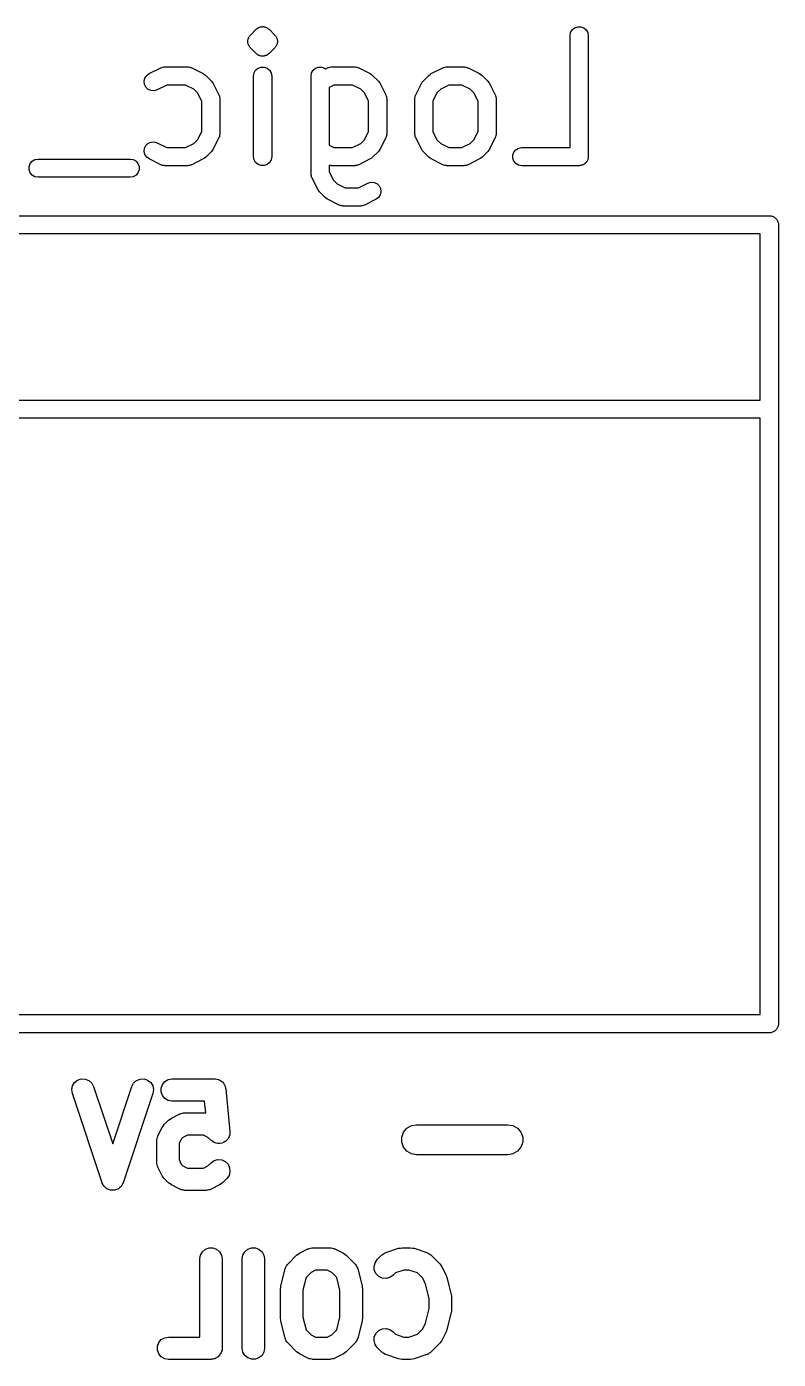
# Model space of a CAD drawing. Extents: x 43 to 190, y -73 to -53.
# Drawn here: x 166.58 to 172.79, y -64.5 to -53.48 of the extents above; entities that cross this region are included whole.
import ezdxf

# ---------------------------------------------------------------- set-up
doc = ezdxf.new("R2010")
doc.units = 0
doc.header["$MEASUREMENT"] = 0
doc.layers.add('BLACK', color=7, linetype='CONTINUOUS')

msp = doc.modelspace()

# ---------------------------------------------------------------- linework, layer by layer
at = {"layer": 'BLACK', "linetype": 'CONTINUOUS'}
for p, q in [((168.428, -53.549), (168.476, -53.5013)), ((168.476, -53.5013), (168.481, -53.4976)), ((168.481, -53.4976), (168.486, -53.4929)), ((168.486, -53.4929), (168.489, -53.4915)), ((168.489, -53.4915), (168.491, -53.4894)), ((168.491, -53.4894), (168.494, -53.4883)), ((168.494, -53.4883), (168.497, -53.4864)), ((168.497, -53.4864), (168.503, -53.4847)), ((168.503, -53.4847), (168.509, -53.4819)), ((168.509, -53.4819), (168.513, -53.4816)), ((168.513, -53.4816), (168.516, -53.4805)), ((168.516, -53.4805), (168.519, -53.4805)), ((168.519, -53.4805), (168.522, -53.4797)), ((168.522, -53.4797), (168.529, -53.4802)), ((168.529, -53.4802), (168.535, -53.4797)), ((168.535, -53.4797), (168.538, -53.4805)), ((168.538, -53.4805), (168.542, -53.4805)), ((168.542, -53.4805), (168.545, -53.4816)), ((168.545, -53.4816), (168.548, -53.4819)), ((168.548, -53.4819), (168.554, -53.4847)), ((168.554, -53.4847), (168.56, -53.4864)), ((168.56, -53.4864), (168.563, -53.4883)), ((168.563, -53.4883), (168.566, -53.4894)), ((168.566, -53.4894), (168.569, -53.4915)), ((168.569, -53.4915), (168.572, -53.4929)), ((168.572, -53.4929), (168.576, -53.4976)), ((168.576, -53.4976), (168.582, -53.5013)), ((168.582, -53.5013), (168.629, -53.549)), ((171.073, -53.5544), (171.077, -53.5287)), ((171.077, -53.5287), (171.09, -53.5062)), ((171.09, -53.5062), (171.11, -53.4894)), ((171.11, -53.4894), (171.135, -53.4805)), ((171.135, -53.4805), (171.161, -53.4805)), ((171.161, -53.4805), (171.185, -53.4894)), ((171.185, -53.4894), (171.205, -53.5062)), ((171.205, -53.5062), (171.218, -53.5287)), ((171.218, -53.5287), (171.223, -53.5544)), ((168.406, -53.5955), (168.408, -53.5891)), ((168.407, -53.602), (168.406, -53.5955)), ((168.406, -53.6085), (168.407, -53.602)), ((168.408, -53.6149), (168.406, -53.6085)), ((168.408, -53.5891), (168.409, -53.5826)), ((168.409, -53.6214), (168.408, -53.6149)), ((168.409, -53.5826), (168.411, -53.5766)), ((168.411, -53.6274), (168.409, -53.6214)), ((168.411, -53.5766), (168.413, -53.5703)), ((168.413, -53.6337), (168.411, -53.6274)), ((168.413, -53.5703), (168.417, -53.5649)), ((168.417, -53.6391), (168.413, -53.6337)), ((168.417, -53.5649), (168.42, -53.559)), ((168.42, -53.645), (168.417, -53.6391)), ((168.42, -53.559), (168.424, -53.5543)), ((168.424, -53.6497), (168.42, -53.645)), ((168.424, -53.5543), (168.428, -53.549)), ((168.428, -53.655), (168.424, -53.6497)), ((168.476, -53.7027), (168.428, -53.655)), ((168.629, -53.655), (168.582, -53.7027)), ((168.629, -53.549), (168.633, -53.5543)), ((168.633, -53.6497), (168.629, -53.655)), ((168.633, -53.5543), (168.638, -53.559)), ((168.638, -53.645), (168.633, -53.6497)), ((168.638, -53.559), (168.641, -53.5649)), ((168.641, -53.6391), (168.638, -53.645)), ((168.641, -53.5649), (168.644, -53.5703)), ((168.644, -53.6337), (168.641, -53.6391)), ((168.644, -53.5703), (168.646, -53.5766)), ((168.646, -53.6274), (168.644, -53.6337)), ((168.646, -53.5766), (168.649, -53.5826)), ((168.649, -53.6214), (168.646, -53.6274)), ((168.649, -53.5826), (168.649, -53.5891)), ((168.649, -53.5891), (168.651, -53.5955)), ((168.651, -53.6085), (168.649, -53.6149)), ((168.649, -53.6149), (168.649, -53.6214)), ((168.651, -53.5955), (168.651, -53.602)), ((168.651, -53.602), (168.651, -53.6085)), ((171.073, -54.4794), (171.073, -53.5544)), ((171.223, -53.5544), (171.223, -54.5544)), ((168.481, -53.7064), (168.476, -53.7027)), ((168.486, -53.7111), (168.481, -53.7064)), ((168.489, -53.7125), (168.486, -53.7111)), ((168.491, -53.7146), (168.489, -53.7125)), ((168.494, -53.7157), (168.491, -53.7146)), ((168.497, -53.7176), (168.494, -53.7157)), ((168.503, -53.7193), (168.497, -53.7176)), ((168.509, -53.7221), (168.503, -53.7193)), ((168.513, -53.7224), (168.509, -53.7221)), ((168.516, -53.7235), (168.513, -53.7224)), ((168.519, -53.7235), (168.516, -53.7235)), ((168.522, -53.7243), (168.519, -53.7235)), ((168.529, -53.7238), (168.522, -53.7243)), ((168.535, -53.7243), (168.529, -53.7238)), ((168.538, -53.7235), (168.535, -53.7243)), ((168.542, -53.7235), (168.538, -53.7235)), ((168.545, -53.7223), (168.542, -53.7235)), ((168.548, -53.7221), (168.545, -53.7223)), ((168.554, -53.7193), (168.548, -53.7221)), ((168.56, -53.7176), (168.554, -53.7193)), ((168.563, -53.7157), (168.56, -53.7176)), ((168.566, -53.7146), (168.563, -53.7157)), ((168.569, -53.7125), (168.566, -53.7146)), ((168.572, -53.7111), (168.569, -53.7125)), ((168.576, -53.7064), (168.572, -53.7111)), ((168.582, -53.7027), (168.576, -53.7064)), ((167.57, -53.8838), (167.59, -53.8683)), ((167.59, -53.8683), (167.686, -53.8206)), ((167.686, -53.8206), (167.69, -53.8194)), ((167.69, -53.8194), (167.694, -53.8172)), ((167.694, -53.8172), (167.702, -53.8157)), ((167.702, -53.8157), (167.711, -53.8132)), ((167.711, -53.8132), (167.715, -53.8135)), ((167.715, -53.8135), (167.719, -53.8127)), ((167.719, -53.8127), (167.91, -53.8127)), ((167.91, -53.8127), (167.914, -53.8135)), ((167.914, -53.8135), (167.918, -53.8132)), ((167.918, -53.8132), (167.927, -53.8157)), ((167.927, -53.8157), (167.935, -53.8172)), ((167.935, -53.8172), (167.939, -53.8194)), ((167.939, -53.8194), (167.943, -53.8206)), ((167.943, -53.8206), (168.038, -53.8683)), ((168.038, -53.8683), (168.048, -53.8754)), ((168.048, -53.8754), (168.058, -53.8823)), ((168.454, -53.8877), (168.458, -53.8621)), ((168.458, -53.8621), (168.471, -53.8395)), ((168.471, -53.8395), (168.491, -53.8228)), ((168.491, -53.8228), (168.516, -53.8139)), ((168.516, -53.8139), (168.542, -53.8139)), ((168.542, -53.8139), (168.566, -53.8228)), ((168.566, -53.8228), (168.586, -53.8395)), ((168.586, -53.8395), (168.599, -53.8621)), ((168.599, -53.8621), (168.604, -53.8877)), ((168.93, -53.8877), (168.934, -53.8621)), ((168.934, -53.8621), (168.947, -53.8395)), ((168.947, -53.8395), (168.967, -53.8228)), ((168.967, -53.8228), (168.992, -53.8139)), ((168.992, -53.8139), (169.018, -53.8139)), ((169.018, -53.8139), (169.042, -53.8228)), ((169.042, -53.8228), (169.05, -53.829)), ((169.05, -53.829), (169.067, -53.8206)), ((169.067, -53.8206), (169.071, -53.8194)), ((169.071, -53.8194), (169.075, -53.8172)), ((169.075, -53.8172), (169.083, -53.8157)), ((169.083, -53.8157), (169.092, -53.8132)), ((169.092, -53.8132), (169.096, -53.8135)), ((169.096, -53.8135), (169.1, -53.8127)), ((169.1, -53.8127), (169.291, -53.8127)), ((169.291, -53.8127), (169.295, -53.8135)), ((169.295, -53.8135), (169.299, -53.8132)), ((169.299, -53.8132), (169.308, -53.8157)), ((169.308, -53.8157), (169.316, -53.8172)), ((169.316, -53.8172), (169.32, -53.8194)), ((169.32, -53.8194), (169.324, -53.8206)), ((169.324, -53.8206), (169.419, -53.8683)), ((169.419, -53.8683), (169.429, -53.8754)), ((169.429, -53.8754), (169.439, -53.8823)), ((169.904, -53.8823), (169.914, -53.8754)), ((169.914, -53.8754), (169.924, -53.8683)), ((169.924, -53.8683), (170.019, -53.8206)), ((170.019, -53.8206), (170.023, -53.8194)), ((170.023, -53.8194), (170.027, -53.8172)), ((170.027, -53.8172), (170.036, -53.8157)), ((170.036, -53.8157), (170.044, -53.8132)), ((170.044, -53.8132), (170.048, -53.8135)), ((170.048, -53.8135), (170.053, -53.8127)), ((170.053, -53.8127), (170.195, -53.8127)), ((170.195, -53.8127), (170.2, -53.8135)), ((170.2, -53.8135), (170.204, -53.8132)), ((170.204, -53.8132), (170.212, -53.8157)), ((170.212, -53.8157), (170.221, -53.8172)), ((170.221, -53.8172), (170.225, -53.8194)), ((170.225, -53.8194), (170.229, -53.8206)), ((170.229, -53.8206), (170.324, -53.8683)), ((170.324, -53.8683), (170.334, -53.8754)), ((170.334, -53.8754), (170.344, -53.8823)), ((167.549, -53.9308), (167.555, -53.9055)), ((167.552, -53.9567), (167.549, -53.9308)), ((167.564, -53.98), (167.552, -53.9567)), ((167.555, -53.9055), (167.57, -53.8838)), ((167.583, -53.9979), (167.564, -53.98)), ((167.737, -53.9627), (167.658, -54.0024)), ((167.892, -53.9627), (167.737, -53.9627)), ((167.961, -53.997), (167.892, -53.9627)), ((168.058, -53.8823), (168.106, -53.9299)), ((168.106, -53.9299), (168.112, -53.9398)), ((168.112, -53.9398), (168.12, -53.9494)), ((168.12, -53.9494), (168.167, -54.0446)), ((168.454, -54.5544), (168.454, -53.8877)), ((168.604, -53.8877), (168.604, -54.5544)), ((168.93, -54.6972), (168.93, -53.8877)), ((169.118, -53.9627), (169.08, -53.9817)), ((169.08, -53.9817), (169.08, -54.4604)), ((169.273, -53.9627), (169.118, -53.9627)), ((169.341, -53.997), (169.273, -53.9627)), ((169.439, -53.8823), (169.487, -53.9299)), ((169.487, -53.9299), (169.493, -53.9398)), ((169.493, -53.9398), (169.501, -53.9494)), ((169.501, -53.9494), (169.548, -54.0446)), ((169.795, -54.0446), (169.843, -53.9494)), ((169.843, -53.9494), (169.85, -53.9398)), ((169.85, -53.9398), (169.857, -53.9299)), ((169.857, -53.9299), (169.904, -53.8823)), ((170.07, -53.9627), (170.002, -53.997)), ((170.178, -53.9627), (170.07, -53.9627)), ((170.246, -53.997), (170.178, -53.9627)), ((170.344, -53.8823), (170.391, -53.9299)), ((170.391, -53.9299), (170.398, -53.9398)), ((170.398, -53.9398), (170.405, -53.9494)), ((170.405, -53.9494), (170.453, -54.0446)), ((167.607, -54.0083), (167.583, -53.9979)), ((167.633, -54.0098), (167.607, -54.0083)), ((167.658, -54.0024), (167.633, -54.0098)), ((167.991, -54.0274), (167.961, -53.997)), ((168.025, -54.0959), (167.991, -54.0274)), ((168.025, -54.3462), (168.025, -54.0959)), ((168.167, -54.0446), (168.169, -54.0488)), ((168.169, -54.0488), (168.171, -54.0525)), ((168.171, -54.0525), (168.172, -54.0612)), ((168.172, -54.0612), (168.175, -54.0696)), ((168.175, -54.0696), (168.174, -54.0739)), ((168.174, -54.0739), (168.175, -54.0782)), ((168.175, -54.0782), (168.175, -54.3639)), ((169.372, -54.0274), (169.341, -53.997)), ((169.406, -54.0959), (169.372, -54.0274)), ((169.406, -54.3462), (169.406, -54.0959)), ((169.548, -54.0446), (169.549, -54.0488)), ((169.549, -54.0488), (169.552, -54.0525)), ((169.552, -54.0525), (169.553, -54.0612)), ((169.553, -54.0612), (169.556, -54.0696)), ((169.556, -54.0696), (169.555, -54.0739)), ((169.555, -54.0739), (169.556, -54.0782)), ((169.556, -54.0782), (169.556, -54.3639)), ((169.787, -54.0782), (169.788, -54.0739)), ((169.787, -54.3639), (169.787, -54.0782)), ((169.788, -54.0696), (169.79, -54.0612)), ((169.788, -54.0739), (169.788, -54.0696)), ((169.79, -54.0612), (169.792, -54.0525)), ((169.792, -54.0525), (169.794, -54.0488)), ((169.794, -54.0488), (169.795, -54.0446)), ((169.971, -54.0274), (169.937, -54.0959)), ((169.937, -54.0959), (169.937, -54.3462)), ((170.002, -53.997), (169.971, -54.0274)), ((170.277, -54.0274), (170.246, -53.997)), ((170.311, -54.0959), (170.277, -54.0274)), ((170.311, -54.3462), (170.311, -54.0959)), ((170.453, -54.0446), (170.454, -54.0488)), ((170.454, -54.0488), (170.456, -54.0525)), ((170.456, -54.0525), (170.458, -54.0612)), ((170.458, -54.0612), (170.46, -54.0696)), ((170.46, -54.0696), (170.46, -54.0739)), ((170.46, -54.0739), (170.461, -54.0782)), ((170.461, -54.0782), (170.461, -54.3639)), ((167.961, -54.4451), (167.991, -54.4147)), ((167.991, -54.4147), (168.025, -54.3462)), ((168.167, -54.3974), (168.12, -54.4927)), ((168.169, -54.3933), (168.167, -54.3974)), ((168.171, -54.3896), (168.169, -54.3933)), ((168.172, -54.3809), (168.171, -54.3896)), ((168.175, -54.3725), (168.172, -54.3809)), ((168.175, -54.3639), (168.174, -54.3682)), ((168.174, -54.3682), (168.175, -54.3725)), ((169.341, -54.4451), (169.372, -54.4147)), ((169.372, -54.4147), (169.406, -54.3462)), ((169.548, -54.3974), (169.501, -54.4927)), ((169.549, -54.3933), (169.548, -54.3974)), ((169.552, -54.3896), (169.549, -54.3933)), ((169.553, -54.3809), (169.552, -54.3896)), ((169.556, -54.3725), (169.553, -54.3809)), ((169.556, -54.3639), (169.555, -54.3682)), ((169.555, -54.3682), (169.556, -54.3725)), ((169.788, -54.3682), (169.787, -54.3639)), ((169.788, -54.3725), (169.788, -54.3682)), ((169.79, -54.3809), (169.788, -54.3725)), ((169.792, -54.3896), (169.79, -54.3809)), ((169.794, -54.3933), (169.792, -54.3896)), ((169.795, -54.3974), (169.794, -54.3933)), ((169.843, -54.4927), (169.795, -54.3974)), ((169.937, -54.3462), (169.971, -54.4147)), ((169.971, -54.4147), (170.002, -54.4451)), ((170.246, -54.4451), (170.277, -54.4147)), ((170.277, -54.4147), (170.311, -54.3462)), ((170.453, -54.3974), (170.405, -54.4927)), ((170.454, -54.3933), (170.453, -54.3974)), ((170.456, -54.3896), (170.454, -54.3933)), ((170.458, -54.3809), (170.456, -54.3896)), ((170.46, -54.3725), (170.458, -54.3809)), ((170.461, -54.3639), (170.46, -54.3682)), ((170.46, -54.3682), (170.46, -54.3725)), ((167.549, -54.5113), (167.552, -54.4854)), ((167.555, -54.5366), (167.549, -54.5113)), ((167.552, -54.4854), (167.564, -54.4621)), ((167.57, -54.5583), (167.555, -54.5366)), ((167.564, -54.4621), (167.583, -54.4442)), ((167.583, -54.4442), (167.607, -54.4338)), ((167.607, -54.4338), (167.633, -54.4323)), ((167.633, -54.4323), (167.658, -54.4397)), ((167.658, -54.4397), (167.737, -54.4794)), ((167.737, -54.4794), (167.892, -54.4794)), ((167.892, -54.4794), (167.961, -54.4451)), ((168.106, -54.5122), (168.058, -54.5598)), ((168.112, -54.5023), (168.106, -54.5122)), ((168.12, -54.4927), (168.112, -54.5023)), ((169.08, -54.4604), (169.118, -54.4794)), ((169.118, -54.4794), (169.273, -54.4794)), ((169.273, -54.4794), (169.341, -54.4451)), ((169.487, -54.5122), (169.439, -54.5598)), ((169.493, -54.5023), (169.487, -54.5122)), ((169.501, -54.4927), (169.493, -54.5023)), ((169.85, -54.5023), (169.843, -54.4927)), ((169.857, -54.5122), (169.85, -54.5023)), ((169.904, -54.5598), (169.857, -54.5122)), ((170.002, -54.4451), (170.07, -54.4794)), ((170.07, -54.4794), (170.178, -54.4794)), ((170.178, -54.4794), (170.246, -54.4451)), ((170.391, -54.5122), (170.344, -54.5598)), ((170.398, -54.5023), (170.391, -54.5122)), ((170.405, -54.4927), (170.398, -54.5023)), ((170.598, -54.5414), (170.607, -54.5169)), ((170.607, -54.5169), (170.623, -54.4969)), ((170.623, -54.4969), (170.646, -54.4839)), ((170.646, -54.4839), (170.672, -54.4794)), ((170.672, -54.4794), (171.073, -54.4794)), ((166.598, -54.6366), (166.607, -54.6121)), ((166.598, -54.6626), (166.598, -54.6366)), ((166.607, -54.6121), (166.623, -54.5922)), ((166.623, -54.5922), (166.646, -54.5791)), ((166.646, -54.5791), (166.672, -54.5746)), ((166.672, -54.5746), (167.434, -54.5746)), ((167.434, -54.5746), (167.459, -54.5791)), ((167.459, -54.5791), (167.482, -54.5922)), ((167.482, -54.5922), (167.498, -54.6121)), ((167.498, -54.6121), (167.507, -54.6366)), ((167.507, -54.6366), (167.507, -54.6626)), ((167.59, -54.5738), (167.57, -54.5583)), ((167.686, -54.6215), (167.59, -54.5738)), ((167.69, -54.6227), (167.686, -54.6215)), ((167.694, -54.6249), (167.69, -54.6227)), ((167.702, -54.6264), (167.694, -54.6249)), ((167.711, -54.6289), (167.702, -54.6264)), ((167.715, -54.6286), (167.711, -54.6289)), ((167.719, -54.6294), (167.715, -54.6286)), ((167.91, -54.6294), (167.719, -54.6294)), ((167.914, -54.6286), (167.91, -54.6294)), ((167.918, -54.6289), (167.914, -54.6286)), ((167.927, -54.6264), (167.918, -54.6289)), ((167.935, -54.6249), (167.927, -54.6264)), ((167.939, -54.6227), (167.935, -54.6249)), ((167.943, -54.6215), (167.939, -54.6227)), ((168.038, -54.5738), (167.943, -54.6215)), ((168.048, -54.5667), (168.038, -54.5738)), ((168.058, -54.5598), (168.048, -54.5667)), ((168.458, -54.58), (168.454, -54.5544)), ((168.471, -54.6026), (168.458, -54.58)), ((168.491, -54.6193), (168.471, -54.6026)), ((168.516, -54.6282), (168.491, -54.6193)), ((168.542, -54.6282), (168.516, -54.6282)), ((168.566, -54.6193), (168.542, -54.6282)), ((168.586, -54.6026), (168.566, -54.6193)), ((168.599, -54.58), (168.586, -54.6026)), ((168.604, -54.5544), (168.599, -54.58)), ((169.083, -54.6264), (169.08, -54.6258)), ((169.08, -54.6258), (169.08, -54.6795)), ((169.092, -54.6289), (169.083, -54.6264)), ((169.096, -54.6286), (169.092, -54.6289)), ((169.1, -54.6294), (169.096, -54.6286)), ((169.291, -54.6294), (169.1, -54.6294)), ((169.295, -54.6286), (169.291, -54.6294)), ((169.299, -54.6289), (169.295, -54.6286)), ((169.308, -54.6264), (169.299, -54.6289)), ((169.316, -54.6249), (169.308, -54.6264)), ((169.32, -54.6227), (169.316, -54.6249)), ((169.324, -54.6215), (169.32, -54.6227)), ((169.419, -54.5738), (169.324, -54.6215)), ((169.429, -54.5667), (169.419, -54.5738)), ((169.439, -54.5598), (169.429, -54.5667)), ((169.914, -54.5667), (169.904, -54.5598)), ((169.924, -54.5738), (169.914, -54.5667)), ((170.019, -54.6215), (169.924, -54.5738)), ((170.023, -54.6227), (170.019, -54.6215)), ((170.027, -54.6249), (170.023, -54.6227)), ((170.036, -54.6264), (170.027, -54.6249)), ((170.044, -54.6289), (170.036, -54.6264)), ((170.048, -54.6286), (170.044, -54.6289)), ((170.053, -54.6294), (170.048, -54.6286)), ((170.195, -54.6294), (170.053, -54.6294)), ((170.2, -54.6286), (170.195, -54.6294)), ((170.204, -54.6289), (170.2, -54.6286)), ((170.212, -54.6264), (170.204, -54.6289)), ((170.221, -54.6249), (170.212, -54.6264)), ((170.225, -54.6227), (170.221, -54.6249)), ((170.229, -54.6215), (170.225, -54.6227)), ((170.324, -54.5738), (170.229, -54.6215)), ((170.334, -54.5667), (170.324, -54.5738)), ((170.344, -54.5598), (170.334, -54.5667)), ((170.598, -54.5674), (170.598, -54.5414)), ((170.607, -54.5919), (170.598, -54.5674)), ((170.623, -54.6118), (170.607, -54.5919)), ((170.646, -54.6249), (170.623, -54.6118)), ((170.672, -54.6294), (170.646, -54.6249)), ((171.148, -54.6294), (170.672, -54.6294)), ((171.154, -54.6282), (171.148, -54.6294)), ((171.161, -54.6282), (171.154, -54.6282)), ((171.167, -54.626), (171.161, -54.6282)), ((171.173, -54.6249), (171.167, -54.626)), ((171.179, -54.6216), (171.173, -54.6249)), ((171.185, -54.6193), (171.179, -54.6216)), ((171.19, -54.6151), (171.185, -54.6193)), ((171.196, -54.6118), (171.19, -54.6151)), ((171.2, -54.6068), (171.196, -54.6118)), ((171.205, -54.6026), (171.2, -54.6068)), ((171.209, -54.5969), (171.205, -54.6026)), ((171.213, -54.5919), (171.209, -54.5969)), ((171.215, -54.5857), (171.213, -54.5919)), ((171.218, -54.58), (171.215, -54.5857)), ((171.219, -54.5736), (171.218, -54.58)), ((171.222, -54.5674), (171.219, -54.5736)), ((171.223, -54.5544), (171.222, -54.5608)), ((171.222, -54.5608), (171.222, -54.5674)), ((166.607, -54.6871), (166.598, -54.6626)), ((166.623, -54.7071), (166.607, -54.6871)), ((166.646, -54.7201), (166.623, -54.7071)), ((166.672, -54.7246), (166.646, -54.7201)), ((167.434, -54.7246), (166.672, -54.7246)), ((167.459, -54.7201), (167.434, -54.7246)), ((167.482, -54.7071), (167.459, -54.7201)), ((167.498, -54.6871), (167.482, -54.7071)), ((167.507, -54.6626), (167.498, -54.6871)), ((168.931, -54.7015), (168.93, -54.6972)), ((168.93, -54.7058), (168.931, -54.7015)), ((168.933, -54.7142), (168.93, -54.7058)), ((168.934, -54.7229), (168.933, -54.7142)), ((168.937, -54.7266), (168.934, -54.7229)), ((168.938, -54.7308), (168.937, -54.7266)), ((168.985, -54.826), (168.938, -54.7308)), ((169.08, -54.6795), (169.114, -54.748)), ((169.114, -54.748), (169.145, -54.7785)), ((168.993, -54.8357), (168.985, -54.826)), ((169, -54.8455), (168.993, -54.8357)), ((169.047, -54.8931), (169, -54.8455)), ((169.145, -54.7785), (169.213, -54.8127)), ((169.213, -54.8127), (169.321, -54.8127)), ((169.321, -54.8127), (169.4, -54.773)), ((169.4, -54.773), (169.425, -54.7656)), ((169.425, -54.7656), (169.451, -54.7671)), ((169.451, -54.7671), (169.475, -54.7775)), ((169.475, -54.7775), (169.494, -54.7954)), ((169.494, -54.7954), (169.505, -54.8187)), ((169.508, -54.8446), (169.502, -54.8699)), ((169.505, -54.8187), (169.508, -54.8446)), ((169.057, -54.9), (169.047, -54.8931)), ((169.067, -54.9072), (169.057, -54.9)), ((169.162, -54.9548), (169.067, -54.9072)), ((169.166, -54.956), (169.162, -54.9548)), ((169.17, -54.9582), (169.166, -54.956)), ((169.178, -54.9597), (169.17, -54.9582)), ((169.187, -54.9622), (169.178, -54.9597)), ((169.191, -54.962), (169.187, -54.9622)), ((169.195, -54.9627), (169.191, -54.962)), ((169.338, -54.9627), (169.195, -54.9627)), ((169.343, -54.962), (169.338, -54.9627)), ((169.347, -54.9622), (169.343, -54.962)), ((169.355, -54.9597), (169.347, -54.9622)), ((169.364, -54.9582), (169.355, -54.9597)), ((169.368, -54.956), (169.364, -54.9582)), ((169.372, -54.9548), (169.368, -54.956)), ((169.467, -54.9072), (169.372, -54.9548)), ((169.488, -54.8917), (169.467, -54.9072)), ((169.502, -54.8699), (169.488, -54.8917)), ((160.013, -55.043), (172.727, -55.043)), ((172.727, -55.043), (172.727, -55.043)), ((172.727, -55.043), (172.733, -55.043)), ((172.733, -55.043), (172.739, -55.0453)), ((172.739, -55.0453), (172.746, -55.0464)), ((172.746, -55.0464), (172.752, -55.0498)), ((172.752, -55.0498), (172.758, -55.052)), ((172.758, -55.052), (172.763, -55.0563)), ((172.763, -55.0563), (172.769, -55.0597)), ((172.769, -55.0597), (172.773, -55.0648)), ((172.773, -55.0648), (172.778, -55.069)), ((172.778, -55.069), (172.782, -55.0748)), ((172.782, -55.0748), (172.786, -55.0799)), ((172.786, -55.0799), (172.788, -55.0862)), ((172.788, -55.0862), (172.792, -55.092)), ((172.645, -55.193), (160.095, -55.193)), ((172.645, -56.567), (172.645, -55.193)), ((172.792, -55.092), (172.793, -55.0985)), ((172.793, -55.0985), (172.795, -55.1048)), ((172.795, -55.1048), (172.795, -55.1114)), ((172.795, -55.1114), (172.795, -55.1114)), ((172.795, -55.1114), (172.795, -61.7286)), ((160.095, -56.567), (172.645, -56.567)), ((172.645, -56.717), (160.095, -56.717)), ((172.645, -61.647), (172.645, -56.717)), ((165.2, -61.647), (172.645, -61.647)), ((172.727, -61.797), (165.2, -61.797)), ((172.733, -61.797), (172.727, -61.797)), ((172.727, -61.797), (172.727, -61.797)), ((172.739, -61.7947), (172.733, -61.797)), ((172.746, -61.7936), (172.739, -61.7947)), ((172.752, -61.7902), (172.746, -61.7936)), ((172.758, -61.788), (172.752, -61.7902)), ((172.763, -61.7837), (172.758, -61.788)), ((172.769, -61.7803), (172.763, -61.7837)), ((172.773, -61.7752), (172.769, -61.7803)), ((172.778, -61.771), (172.773, -61.7752)), ((172.782, -61.7652), (172.778, -61.771)), ((172.786, -61.7601), (172.782, -61.7652)), ((172.788, -61.7538), (172.786, -61.7601)), ((172.792, -61.748), (172.788, -61.7538)), ((172.793, -61.7415), (172.792, -61.748)), ((172.795, -61.7352), (172.793, -61.7415)), ((172.795, -61.7286), (172.795, -61.7352)), ((172.795, -61.7286), (172.795, -61.7286)), ((166.95, -62.2678), (166.957, -62.2364)), ((166.957, -62.2364), (166.974, -62.2092)), ((166.974, -62.2092), (166.999, -62.1892)), ((166.999, -62.1892), (167.029, -62.1791)), ((167.029, -62.1791), (167.061, -62.18)), ((167.061, -62.18), (167.091, -62.1918)), ((167.091, -62.1918), (167.115, -62.213)), ((167.115, -62.213), (167.13, -62.2412)), ((167.13, -62.2412), (167.289, -62.7166)), ((167.289, -62.7166), (167.447, -62.2412)), ((167.447, -62.2412), (167.462, -62.213)), ((167.462, -62.213), (167.486, -62.1918)), ((167.486, -62.1918), (167.516, -62.18)), ((167.516, -62.18), (167.548, -62.1791)), ((167.548, -62.1791), (167.578, -62.1892)), ((167.578, -62.1892), (167.604, -62.2092)), ((167.604, -62.2092), (167.62, -62.2364)), ((167.62, -62.2364), (167.627, -62.2678)), ((167.69, -62.2543), (167.701, -62.2242)), ((167.701, -62.2242), (167.721, -62.1997)), ((167.721, -62.1997), (167.749, -62.1837)), ((167.749, -62.1837), (167.781, -62.1781)), ((167.781, -62.1781), (168.132, -62.1781)), ((168.132, -62.1781), (168.135, -62.1787)), ((168.135, -62.1787), (168.139, -62.1784)), ((168.139, -62.1784), (168.151, -62.1815)), ((168.151, -62.1815), (168.164, -62.1837)), ((168.164, -62.1837), (168.167, -62.1854)), ((168.167, -62.1854), (168.17, -62.1863)), ((168.17, -62.1863), (168.18, -62.1934)), ((168.18, -62.1934), (168.191, -62.1997)), ((168.191, -62.1997), (168.194, -62.2024)), ((168.194, -62.2024), (168.196, -62.2043)), ((168.196, -62.2043), (168.204, -62.2146)), ((168.204, -62.2146), (168.212, -62.2242)), ((168.212, -62.2242), (168.213, -62.2275)), ((168.213, -62.2275), (168.215, -62.2303)), ((168.215, -62.2303), (168.219, -62.2425)), ((168.219, -62.2425), (168.223, -62.2543)), ((166.955, -62.2995), (166.95, -62.2678)), ((167.201, -63.0375), (166.955, -62.2995)), ((167.622, -62.2995), (167.376, -63.0375)), ((167.627, -62.2678), (167.622, -62.2995)), ((167.69, -62.2864), (167.69, -62.2543)), ((167.701, -62.3165), (167.69, -62.2864)), ((167.721, -62.341), (167.701, -62.3165)), ((167.749, -62.357), (167.721, -62.341)), ((167.781, -62.3626), (167.749, -62.357)), ((168.223, -62.2543), (168.223, -62.2578)), ((168.223, -62.2578), (168.224, -62.2612)), ((168.224, -62.2612), (168.259, -62.6126)), ((167.774, -62.5041), (167.845, -62.469)), ((168.049, -62.3626), (167.781, -62.3626)), ((167.845, -62.469), (167.85, -62.4675)), ((167.85, -62.4675), (167.854, -62.4648)), ((167.854, -62.4648), (167.865, -62.4629)), ((167.865, -62.4629), (167.875, -62.4599)), ((167.875, -62.4599), (167.881, -62.4602)), ((167.881, -62.4602), (167.886, -62.4592)), ((167.886, -62.4592), (168.058, -62.4592)), ((168.058, -62.4592), (168.049, -62.3626)), ((167.663, -62.6508), (167.698, -62.5805)), ((167.698, -62.5805), (167.707, -62.5687)), ((167.707, -62.5687), (167.715, -62.5566)), ((167.715, -62.5566), (167.75, -62.5214)), ((167.75, -62.5214), (167.763, -62.5129)), ((167.763, -62.5129), (167.774, -62.5041)), ((169.722, -62.5869), (169.76, -62.5653)), ((169.76, -62.5653), (169.802, -62.5579)), ((169.802, -62.5579), (170.558, -62.5579)), ((170.558, -62.5579), (170.6, -62.5653)), ((170.6, -62.5653), (170.638, -62.5869)), ((167.653, -62.6921), (167.654, -62.6868)), ((167.654, -62.6815), (167.657, -62.6712)), ((167.654, -62.6868), (167.654, -62.6815)), ((167.657, -62.6712), (167.659, -62.6605)), ((167.659, -62.6605), (167.661, -62.6559)), ((167.661, -62.6559), (167.663, -62.6508)), ((167.856, -62.6764), (167.838, -62.7138)), ((167.87, -62.6625), (167.856, -62.6764)), ((167.908, -62.6437), (167.87, -62.6625)), ((168.04, -62.6437), (167.908, -62.6437)), ((168.077, -62.6625), (168.04, -62.6437)), ((168.102, -62.687), (168.077, -62.6625)), ((168.102, -62.6873), (168.102, -62.687)), ((168.103, -62.6878), (168.102, -62.6873)), ((168.116, -62.6965), (168.103, -62.6878)), ((168.232, -62.6857), (168.221, -62.6967)), ((168.243, -62.6747), (168.232, -62.6857)), ((168.25, -62.6597), (168.243, -62.6738)), ((168.243, -62.6738), (168.243, -62.6742)), ((168.243, -62.6742), (168.243, -62.6747)), ((168.256, -62.6457), (168.25, -62.6597)), ((168.257, -62.6446), (168.256, -62.6451)), ((168.256, -62.6451), (168.256, -62.6457)), ((168.258, -62.6291), (168.257, -62.6446)), ((168.259, -62.6137), (168.258, -62.6291)), ((168.259, -62.6126), (168.259, -62.6132)), ((168.259, -62.6132), (168.259, -62.6137)), ((169.68, -62.6603), (169.695, -62.6199)), ((169.68, -62.7034), (169.68, -62.6603)), ((169.695, -62.6199), (169.722, -62.5869)), ((170.638, -62.5869), (170.665, -62.6199)), ((170.665, -62.6199), (170.68, -62.6603)), ((170.68, -62.6603), (170.68, -62.7034)), ((167.653, -62.8678), (167.653, -62.6921)), ((167.838, -62.7138), (167.838, -62.846)), ((168.128, -62.7054), (168.116, -62.6965)), ((168.129, -62.7055), (168.128, -62.7054)), ((168.129, -62.7059), (168.129, -62.7055)), ((168.144, -62.7097), (168.129, -62.7059)), ((168.159, -62.7137), (168.144, -62.7097)), ((168.16, -62.7136), (168.159, -62.7137)), ((168.176, -62.7122), (168.16, -62.7138)), ((168.16, -62.7138), (168.16, -62.7136)), ((168.191, -62.7109), (168.176, -62.7122)), ((168.192, -62.7106), (168.191, -62.7109)), ((168.206, -62.7039), (168.192, -62.7106)), ((168.192, -62.7106), (168.192, -62.7106)), ((168.22, -62.6974), (168.206, -62.7039)), ((168.221, -62.6967), (168.22, -62.6969)), ((168.22, -62.6969), (168.22, -62.6974)), ((169.695, -62.7439), (169.68, -62.7034)), ((169.722, -62.7768), (169.695, -62.7439)), ((169.76, -62.7984), (169.722, -62.7768)), ((169.802, -62.8059), (169.76, -62.7984)), ((170.6, -62.7984), (170.558, -62.8059)), ((170.638, -62.7768), (170.6, -62.7984)), ((170.665, -62.7439), (170.638, -62.7768)), ((170.68, -62.7034), (170.665, -62.7439)), ((167.654, -62.873), (167.653, -62.8678)), ((167.654, -62.8783), (167.654, -62.873)), ((167.657, -62.8887), (167.654, -62.8783)), ((167.659, -62.8993), (167.657, -62.8887)), ((167.661, -62.9039), (167.659, -62.8993)), ((167.663, -62.909), (167.661, -62.9039)), ((167.698, -62.9793), (167.663, -62.909)), ((167.838, -62.846), (167.856, -62.8834)), ((167.856, -62.8834), (167.87, -62.8974)), ((167.87, -62.8974), (167.908, -62.9161)), ((168.04, -62.9161), (168.077, -62.8974)), ((168.077, -62.8974), (168.102, -62.8728)), ((168.102, -62.8728), (168.128, -62.8545)), ((168.128, -62.8545), (168.159, -62.8462)), ((168.159, -62.8462), (168.191, -62.849)), ((168.191, -62.849), (168.22, -62.8625)), ((168.22, -62.8625), (168.243, -62.8852)), ((168.243, -62.8852), (168.256, -62.9142)), ((170.558, -62.8059), (169.802, -62.8059)), ((167.707, -62.9912), (167.698, -62.9793)), ((167.715, -63.0033), (167.707, -62.9912)), ((167.75, -63.0384), (167.715, -63.0033)), ((167.908, -62.9161), (168.04, -62.9161)), ((168.232, -63.0033), (168.197, -63.0384)), ((168.251, -62.9771), (168.232, -63.0033)), ((168.259, -62.9461), (168.251, -62.9771)), ((168.256, -62.9142), (168.259, -62.9461)), ((167.202, -63.0398), (167.201, -63.0375)), ((167.203, -63.0423), (167.202, -63.0398)), ((167.21, -63.0538), (167.203, -63.0423)), ((167.216, -63.0657), (167.21, -63.0538)), ((167.218, -63.0674), (167.216, -63.0657)), ((167.22, -63.0696), (167.218, -63.0674)), ((167.23, -63.078), (167.22, -63.0696)), ((167.24, -63.087), (167.23, -63.078)), ((167.243, -63.0879), (167.24, -63.087)), ((167.245, -63.0895), (167.243, -63.0879)), ((167.257, -63.0938), (167.245, -63.0895)), ((167.27, -63.0987), (167.257, -63.0938)), ((167.273, -63.0988), (167.27, -63.0987)), ((167.275, -63.0996), (167.273, -63.0988)), ((167.289, -63.0992), (167.275, -63.0996)), ((167.302, -63.0996), (167.289, -63.0992)), ((167.305, -63.0988), (167.302, -63.0996)), ((167.307, -63.0987), (167.305, -63.0988)), ((167.32, -63.0938), (167.307, -63.0987)), ((167.332, -63.0895), (167.32, -63.0938)), ((167.334, -63.0879), (167.332, -63.0895)), ((167.337, -63.087), (167.334, -63.0879)), ((167.347, -63.078), (167.337, -63.087)), ((167.358, -63.0696), (167.347, -63.078)), ((167.359, -63.0674), (167.358, -63.0696)), ((167.361, -63.0657), (167.359, -63.0674)), ((167.367, -63.0538), (167.361, -63.0657)), ((167.374, -63.0423), (167.367, -63.0538)), ((167.375, -63.0398), (167.374, -63.0423)), ((167.376, -63.0375), (167.375, -63.0398)), ((167.763, -63.0469), (167.75, -63.0384)), ((167.774, -63.0557), (167.763, -63.0469)), ((167.845, -63.0909), (167.774, -63.0557)), ((167.85, -63.0924), (167.845, -63.0909)), ((167.854, -63.095), (167.85, -63.0924)), ((167.865, -63.0969), (167.854, -63.095)), ((167.875, -63.1), (167.865, -63.0969)), ((167.881, -63.0997), (167.875, -63.1)), ((167.886, -63.1006), (167.881, -63.0997)), ((168.062, -63.1006), (167.886, -63.1006)), ((168.067, -63.0997), (168.062, -63.1006)), ((168.072, -63.1), (168.067, -63.0997)), ((168.083, -63.0969), (168.072, -63.1)), ((168.093, -63.095), (168.083, -63.0969)), ((168.098, -63.0924), (168.093, -63.095)), ((168.103, -63.0909), (168.098, -63.0924)), ((168.173, -63.0557), (168.103, -63.0909)), ((168.185, -63.0469), (168.173, -63.0557)), ((168.197, -63.0384), (168.185, -63.0469)), ((168.009, -63.6674), (168.015, -63.6358)), ((168.009, -64.3131), (168.009, -63.6674)), ((168.015, -63.6358), (168.031, -63.6081)), ((168.031, -63.6081), (168.056, -63.5875)), ((168.056, -63.5875), (168.086, -63.5765)), ((168.086, -63.5765), (168.118, -63.5765)), ((168.118, -63.5765), (168.148, -63.5875)), ((168.148, -63.5875), (168.172, -63.6081)), ((168.172, -63.6081), (168.188, -63.6358)), ((168.188, -63.6358), (168.194, -63.6674)), ((168.194, -63.6674), (168.194, -64.4054)), ((168.361, -63.6674), (168.366, -63.6358)), ((168.361, -64.4054), (168.361, -63.6674)), ((168.366, -63.6358), (168.382, -63.6081)), ((168.382, -63.6081), (168.407, -63.5875)), ((168.407, -63.5875), (168.437, -63.5765)), ((168.437, -63.5765), (168.469, -63.5765)), ((168.469, -63.5765), (168.499, -63.5875)), ((168.499, -63.5875), (168.524, -63.6081)), ((168.524, -63.6081), (168.54, -63.6358)), ((168.54, -63.6358), (168.545, -63.6674)), ((168.545, -63.6674), (168.545, -64.4054)), ((168.739, -63.7076), (168.81, -63.6373)), ((168.81, -63.6373), (168.822, -63.6288)), ((168.822, -63.6288), (168.834, -63.62)), ((168.834, -63.62), (168.904, -63.5848)), ((168.904, -63.5848), (168.909, -63.5833)), ((168.909, -63.5833), (168.914, -63.5807)), ((168.914, -63.5807), (168.924, -63.5788)), ((168.924, -63.5788), (168.935, -63.5757)), ((168.935, -63.5757), (168.94, -63.576)), ((168.94, -63.576), (168.945, -63.5751)), ((168.945, -63.5751), (169.086, -63.5751)), ((169.086, -63.5751), (169.091, -63.576)), ((169.091, -63.576), (169.096, -63.5757)), ((169.096, -63.5757), (169.107, -63.5788)), ((169.107, -63.5788), (169.117, -63.5807)), ((169.117, -63.5807), (169.122, -63.5833)), ((169.122, -63.5833), (169.127, -63.5848)), ((169.127, -63.5848), (169.197, -63.62)), ((169.197, -63.62), (169.209, -63.6288)), ((169.209, -63.6288), (169.221, -63.6373)), ((169.221, -63.6373), (169.292, -63.7076)), ((169.459, -63.6987), (169.477, -63.6724)), ((169.477, -63.6724), (169.512, -63.6373)), ((169.512, -63.6373), (169.517, -63.6342)), ((169.517, -63.6342), (169.52, -63.6302)), ((169.52, -63.6302), (169.53, -63.6251)), ((169.53, -63.6251), (169.539, -63.6189)), ((169.539, -63.6189), (169.544, -63.6175)), ((169.544, -63.6175), (169.549, -63.615)), ((169.549, -63.615), (169.654, -63.5798)), ((169.654, -63.5798), (169.669, -63.5777)), ((169.669, -63.5777), (169.683, -63.5751)), ((169.683, -63.5751), (169.753, -63.5751)), ((169.753, -63.5751), (169.768, -63.5777)), ((169.768, -63.5777), (169.783, -63.5798)), ((169.783, -63.5798), (169.888, -63.615)), ((169.888, -63.615), (169.893, -63.6175)), ((169.893, -63.6175), (169.898, -63.6189)), ((169.898, -63.6189), (169.907, -63.6251)), ((169.907, -63.6251), (169.916, -63.6302)), ((169.916, -63.6302), (169.92, -63.6342)), ((169.92, -63.6342), (169.924, -63.6373)), ((169.924, -63.6373), (169.994, -63.7076)), ((168.68, -63.891), (168.715, -63.7504)), ((168.715, -63.7504), (168.719, -63.7423)), ((168.719, -63.7423), (168.721, -63.7338)), ((168.721, -63.7338), (168.725, -63.7278)), ((168.725, -63.7278), (168.728, -63.7212)), ((168.728, -63.7212), (168.734, -63.7148)), ((168.734, -63.7148), (168.739, -63.7076)), ((168.93, -63.7783), (168.888, -63.8199)), ((168.967, -63.7596), (168.93, -63.7783)), ((169.064, -63.7596), (168.967, -63.7596)), ((169.101, -63.7783), (169.064, -63.7596)), ((169.143, -63.8199), (169.101, -63.7783)), ((169.292, -63.7076), (169.297, -63.7148)), ((169.297, -63.7148), (169.303, -63.7212)), ((169.303, -63.7212), (169.306, -63.7278)), ((169.306, -63.7278), (169.31, -63.7338)), ((169.31, -63.7338), (169.312, -63.7423)), ((169.312, -63.7423), (169.316, -63.7504)), ((169.316, -63.7504), (169.351, -63.891)), ((169.451, -63.7296), (169.459, -63.6987)), ((169.453, -63.7615), (169.451, -63.7296)), ((169.467, -63.7906), (169.453, -63.7615)), ((169.49, -63.8132), (169.467, -63.7906)), ((169.628, -63.7831), (169.608, -63.8029)), ((169.698, -63.7596), (169.628, -63.7831)), ((169.738, -63.7596), (169.698, -63.7596)), ((169.809, -63.7831), (169.738, -63.7596)), ((169.853, -63.8274), (169.809, -63.7831)), ((169.994, -63.7076), (170.003, -63.7197)), ((170.003, -63.7197), (170.012, -63.7315)), ((170.012, -63.7315), (170.047, -63.8018)), ((168.677, -63.9134), (168.679, -63.9022)), ((168.679, -63.9022), (168.68, -63.891)), ((168.888, -63.8199), (168.862, -63.9247)), ((169.169, -63.9247), (169.143, -63.8199)), ((169.351, -63.891), (169.352, -63.9022)), ((169.352, -63.9022), (169.354, -63.9134)), ((169.519, -63.8267), (169.49, -63.8132)), ((169.551, -63.8295), (169.519, -63.8267)), ((169.582, -63.8212), (169.551, -63.8295)), ((169.608, -63.8029), (169.582, -63.8212)), ((169.877, -63.8753), (169.853, -63.8274)), ((169.907, -63.995), (169.877, -63.8753)), ((170.047, -63.8018), (170.05, -63.8115)), ((170.05, -63.8115), (170.054, -63.8207)), ((170.054, -63.8207), (170.089, -63.9613)), ((168.677, -64.1594), (168.677, -63.9134)), ((168.862, -63.9247), (168.862, -64.148)), ((169.169, -64.148), (169.169, -63.9247)), ((169.354, -63.9134), (169.354, -64.1594)), ((169.907, -64.0777), (169.907, -63.995)), ((170.089, -63.9613), (170.09, -63.9725)), ((170.09, -63.9725), (170.092, -63.9836)), ((170.092, -63.9836), (170.092, -64.0891)), ((169.877, -64.1974), (169.907, -64.0777)), ((170.089, -64.1114), (170.054, -64.252)), ((170.09, -64.1002), (170.089, -64.1114)), ((170.092, -64.0891), (170.09, -64.1002)), ((168.679, -64.1705), (168.677, -64.1594)), ((168.68, -64.1817), (168.679, -64.1705)), ((168.715, -64.3223), (168.68, -64.1817)), ((168.862, -64.148), (168.888, -64.2528)), ((169.143, -64.2528), (169.169, -64.148)), ((169.351, -64.1817), (169.316, -64.3223)), ((169.352, -64.1705), (169.351, -64.1817)), ((169.354, -64.1594), (169.352, -64.1705)), ((169.853, -64.2453), (169.877, -64.1974)), ((167.67, -64.3592), (167.691, -64.3347)), ((167.691, -64.3347), (167.719, -64.3187)), ((167.719, -64.3187), (167.75, -64.3131)), ((167.75, -64.3131), (168.009, -64.3131)), ((168.719, -64.3304), (168.715, -64.3223)), ((168.721, -64.3389), (168.719, -64.3304)), ((168.725, -64.3449), (168.721, -64.3389)), ((168.888, -64.2528), (168.93, -64.2944)), ((168.93, -64.2944), (168.967, -64.3131)), ((168.967, -64.3131), (169.064, -64.3131)), ((169.064, -64.3131), (169.101, -64.2944)), ((169.101, -64.2944), (169.143, -64.2528)), ((169.31, -64.3389), (169.306, -64.3449)), ((169.312, -64.3304), (169.31, -64.3389)), ((169.316, -64.3223), (169.312, -64.3304)), ((169.451, -64.3431), (169.453, -64.3112)), ((169.459, -64.3741), (169.451, -64.3431)), ((169.453, -64.3112), (169.467, -64.2822)), ((169.467, -64.2822), (169.49, -64.2595)), ((169.49, -64.2595), (169.519, -64.246)), ((169.519, -64.246), (169.551, -64.2432)), ((169.551, -64.2432), (169.582, -64.2515)), ((169.582, -64.2515), (169.608, -64.2698)), ((169.608, -64.2698), (169.628, -64.2896)), ((169.628, -64.2896), (169.698, -64.3131)), ((169.698, -64.3131), (169.738, -64.3131)), ((169.738, -64.3131), (169.809, -64.2896)), ((169.809, -64.2896), (169.853, -64.2453)), ((170.012, -64.3412), (170.003, -64.3531)), ((170.047, -64.2709), (170.012, -64.3412)), ((170.05, -64.2612), (170.047, -64.2709)), ((170.054, -64.252), (170.05, -64.2612)), ((167.659, -64.3893), (167.67, -64.3592)), ((167.659, -64.4214), (167.659, -64.3893)), ((167.67, -64.4515), (167.659, -64.4214)), ((167.691, -64.476), (167.67, -64.4515)), ((168.182, -64.4515), (168.176, -64.4577)), ((168.184, -64.4439), (168.182, -64.4515)), ((168.188, -64.4369), (168.184, -64.4439)), ((168.19, -64.429), (168.188, -64.4369)), ((168.193, -64.4214), (168.19, -64.429)), ((168.194, -64.4054), (168.193, -64.4133)), ((168.193, -64.4133), (168.193, -64.4214)), ((168.366, -64.4369), (168.361, -64.4054)), ((168.382, -64.4647), (168.366, -64.4369)), ((168.54, -64.4369), (168.524, -64.4647)), ((168.545, -64.4054), (168.54, -64.4369)), ((168.728, -64.3516), (168.725, -64.3449)), ((168.734, -64.3579), (168.728, -64.3516)), ((168.739, -64.3652), (168.734, -64.3579)), ((168.81, -64.4354), (168.739, -64.3652)), ((168.822, -64.4439), (168.81, -64.4354)), ((168.834, -64.4527), (168.822, -64.4439)), ((168.904, -64.4879), (168.834, -64.4527)), ((169.197, -64.4527), (169.127, -64.4879)), ((169.209, -64.4439), (169.197, -64.4527)), ((169.221, -64.4354), (169.209, -64.4439)), ((169.292, -64.3652), (169.221, -64.4354)), ((169.297, -64.3579), (169.292, -64.3652)), ((169.303, -64.3516), (169.297, -64.3579)), ((169.306, -64.3449), (169.303, -64.3516)), ((169.477, -64.4003), (169.459, -64.3741)), ((169.512, -64.4354), (169.477, -64.4003)), ((169.517, -64.4385), (169.512, -64.4354)), ((169.52, -64.4425), (169.517, -64.4385)), ((169.53, -64.4476), (169.52, -64.4425)), ((169.539, -64.4538), (169.53, -64.4476)), ((169.544, -64.4552), (169.539, -64.4538)), ((169.898, -64.4538), (169.893, -64.4552)), ((169.907, -64.4476), (169.898, -64.4538)), ((169.916, -64.4425), (169.907, -64.4476)), ((169.92, -64.4385), (169.916, -64.4425)), ((169.924, -64.4354), (169.92, -64.4385)), ((169.994, -64.3652), (169.924, -64.4354)), ((170.003, -64.3531), (169.994, -64.3652)), ((167.719, -64.492), (167.691, -64.476)), ((167.75, -64.4976), (167.719, -64.492)), ((168.102, -64.4976), (167.75, -64.4976)), ((168.11, -64.4962), (168.102, -64.4976)), ((168.118, -64.4962), (168.11, -64.4962)), ((168.125, -64.4934), (168.118, -64.4962)), ((168.133, -64.492), (168.125, -64.4934)), ((168.14, -64.488), (168.133, -64.492)), ((168.148, -64.4852), (168.14, -64.488)), ((168.154, -64.4801), (168.148, -64.4852)), ((168.161, -64.476), (168.154, -64.4801)), ((168.166, -64.4698), (168.161, -64.476)), ((168.172, -64.4647), (168.166, -64.4698)), ((168.176, -64.4577), (168.172, -64.4647)), ((168.407, -64.4852), (168.382, -64.4647)), ((168.437, -64.4962), (168.407, -64.4852)), ((168.469, -64.4962), (168.437, -64.4962)), ((168.499, -64.4852), (168.469, -64.4962)), ((168.524, -64.4647), (168.499, -64.4852)), ((168.909, -64.4894), (168.904, -64.4879)), ((168.914, -64.492), (168.909, -64.4894)), ((168.924, -64.4939), (168.914, -64.492)), ((168.935, -64.497), (168.924, -64.4939)), ((168.94, -64.4967), (168.935, -64.497)), ((168.945, -64.4976), (168.94, -64.4967)), ((169.086, -64.4976), (168.945, -64.4976)), ((169.091, -64.4967), (169.086, -64.4976)), ((169.096, -64.497), (169.091, -64.4967)), ((169.107, -64.4939), (169.096, -64.497)), ((169.117, -64.492), (169.107, -64.4939)), ((169.122, -64.4894), (169.117, -64.492)), ((169.127, -64.4879), (169.122, -64.4894)), ((169.549, -64.4577), (169.544, -64.4552)), ((169.654, -64.4929), (169.549, -64.4577)), ((169.669, -64.495), (169.654, -64.4929)), ((169.683, -64.4976), (169.669, -64.495)), ((169.753, -64.4976), (169.683, -64.4976)), ((169.768, -64.495), (169.753, -64.4976)), ((169.783, -64.4929), (169.768, -64.495)), ((169.888, -64.4577), (169.783, -64.4929)), ((169.893, -64.4552), (169.888, -64.4577))]:
    msp.add_line(p, q, dxfattribs=at)

doc.saveas('drawing.dxf')
